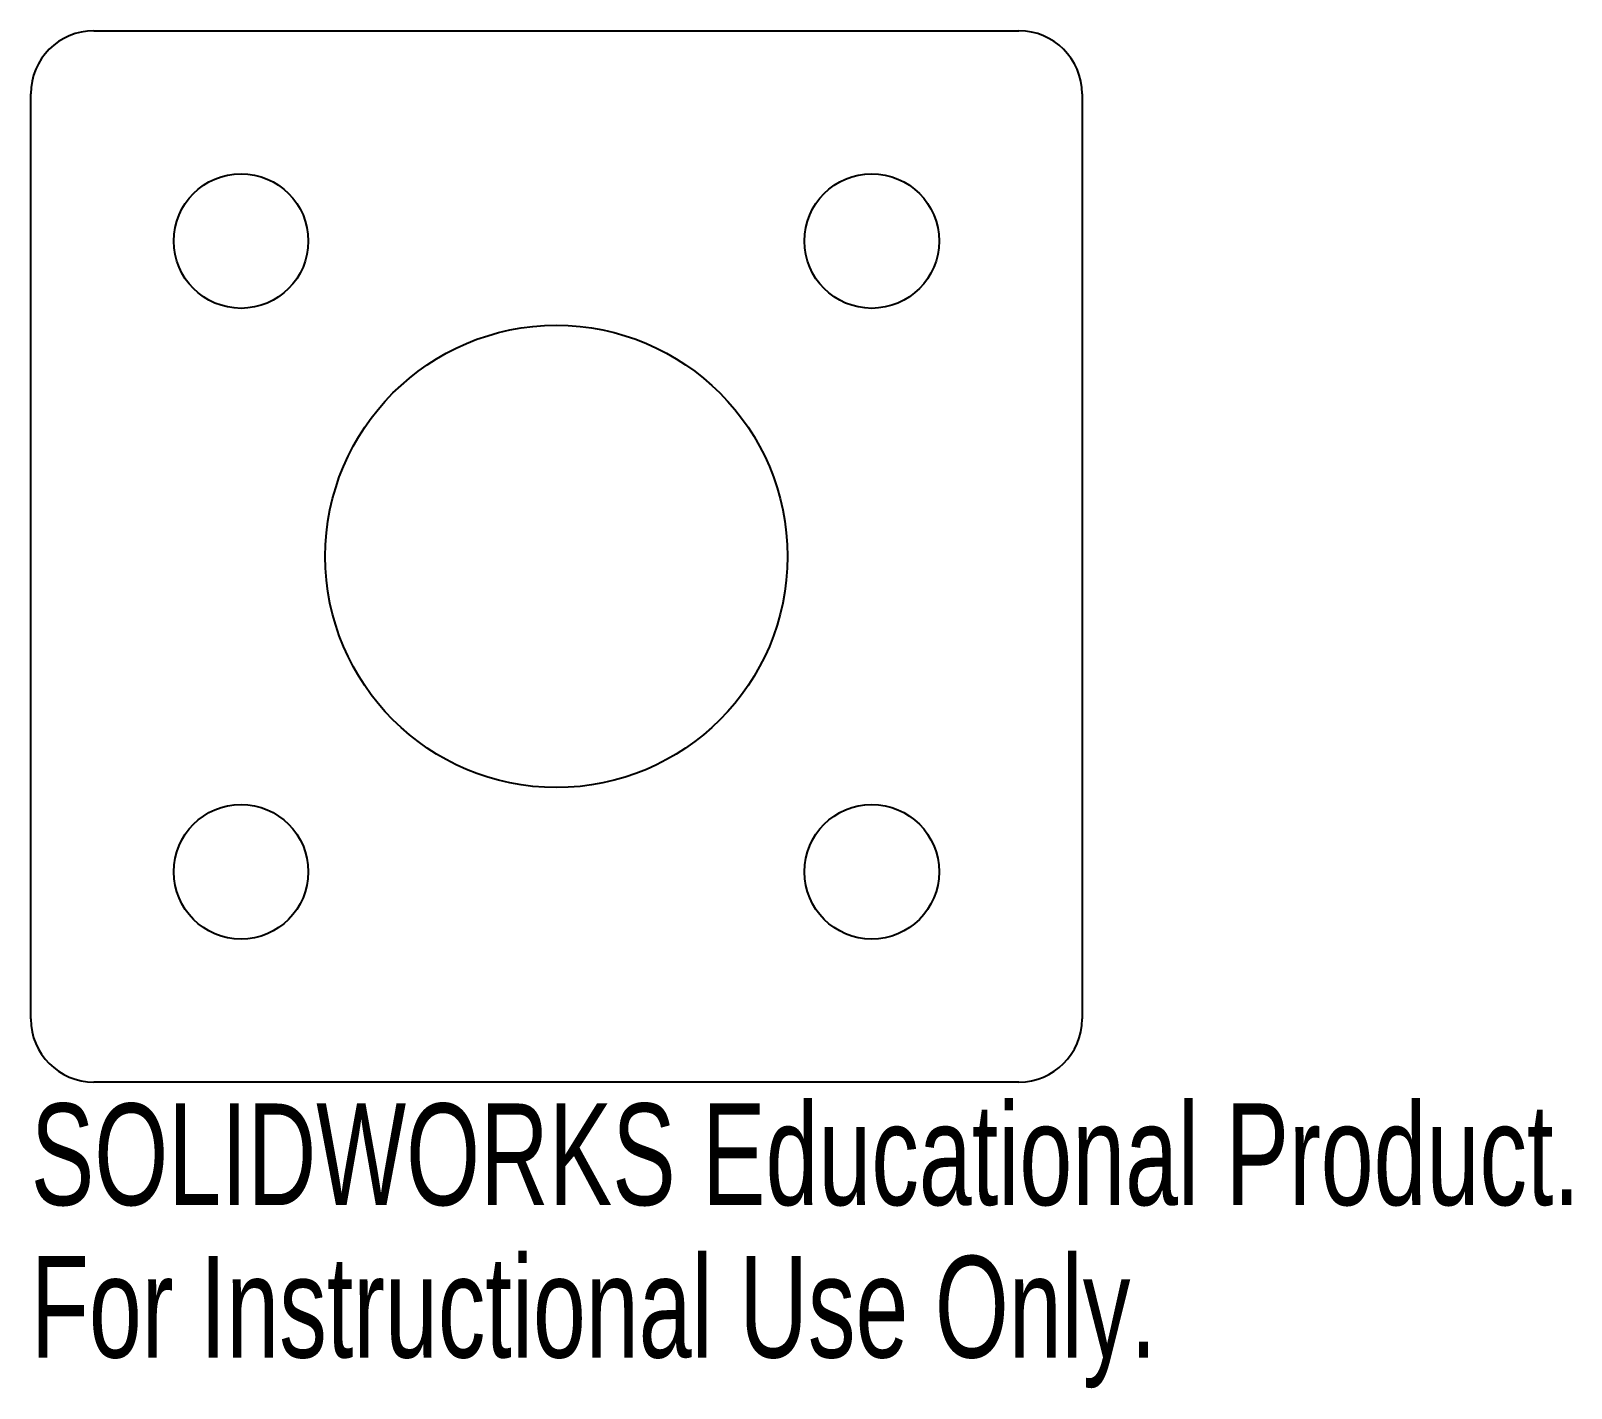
# Model space of a CAD drawing. Header units: millimetres. Extents: x -25 to 48.3, y -39.6 to 25.
import ezdxf

# ---------------------------------------------------------------- set-up
doc = ezdxf.new("R2010")
doc.units = ezdxf.units.MM
doc.styles.add('SLDTEXTSTYLE0', font='TXT', dxfattribs={"width": 0.7})

msp = doc.modelspace()

# ---------------------------------------------------------------- linework, layer by layer
at = {"color": 7, "linetype": 'Continuous', "lineweight": 25}
for p, q in [((-22, 25), (22, 25)), ((-25, -22), (-25, 22)), ((25, 22), (25, -22)), ((22, -25), (-22, -25))]:
    msp.add_line(p, q, dxfattribs=at)
for centre, radius in [((-15, 15), 3.2), ((15, 15), 3.2), ((0, 0), 10.993), ((-15, -15), 3.2), ((15, -15), 3.2)]:
    msp.add_circle(centre, radius, dxfattribs=at)
for centre, start, end in [((-22, 22), 90, 180), ((22, 22), 0, 90), ((-22, -22), 180, 270), ((22, -22), 270, 0)]:
    msp.add_arc(centre, 3, start, end, dxfattribs=at)

# ---------------------------------------------------------------- texts
at = {"color": 7, "linetype": 'Continuous', "char_height": 4.83362, "attachment_point": 1, "style": 'SLDTEXTSTYLE0'}
for s, insert in [('SOLIDWORKS Educational Product.', (-25, -26.02)), ('For Instructional Use Only.', (-25, -33.27))]:
    msp.add_mtext(s, dxfattribs=dict(at, insert=insert))

doc.saveas('drawing.dxf')
